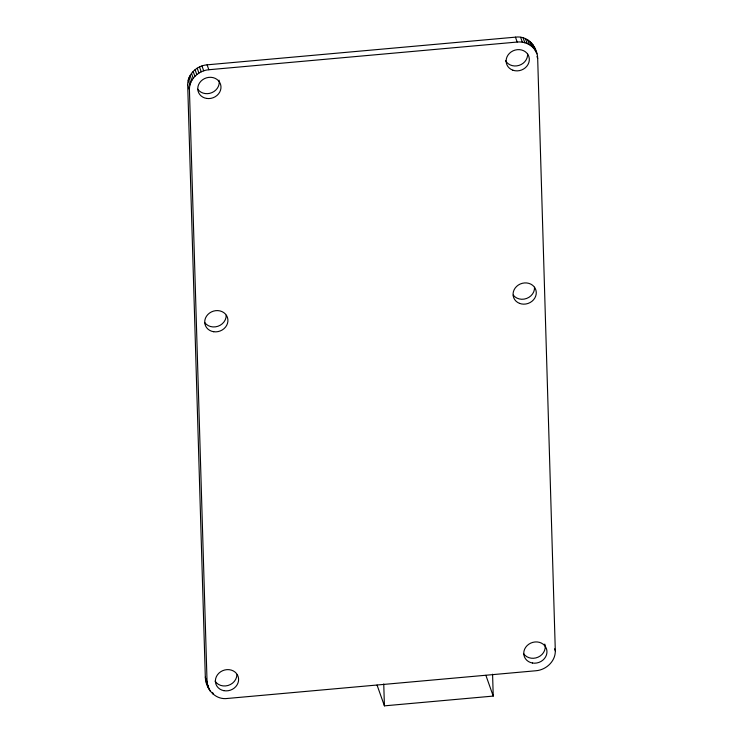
<?xml version="1.0" encoding="UTF-8"?>
<svg xmlns="http://www.w3.org/2000/svg" width="743" height="743" viewBox="0 0 743 743"><rect width="100%" height="100%" fill="white"/><g stroke="black" fill="none" stroke-linecap="round" stroke-linejoin="round"><path stroke-width="1.11" d="M187.691 84.832C187.431 74.263 196.941 65.625 207.102 64.836L515.447 37.15C527.883 35.367 537.356 46.79 537.681 58.456L555.309 650.766C555.569 661.335 546.059 669.972 535.898 670.753L227.553 698.448C215.117 700.231 205.644 688.807 205.319 677.142L187.691 84.832L189.428 89.727L207.056 682.037L207.873 686.69M189.428 89.727C189.159 79.157 198.669 70.52 208.839 69.74L517.184 42.045C525.357 41.181 534.236 45.732 536.855 53.802M377.054 685.083L384.41 705.85L493.231 696.08L492.581 674.207M206.145 681.786L208.263 686.003M534.217 46.725L535.954 51.629M533 44.701L534.737 49.595M536.985 56.496L537.681 58.456M531.486 42.853L533.223 47.747M529.713 41.218L531.449 46.112M527.706 39.816L529.443 44.719M525.496 38.692L527.233 43.586M523.128 37.847L524.864 42.75M520.629 37.308L522.366 42.202M515.447 37.15L517.184 42.045M554.612 648.806L555.309 650.766M485.876 675.313L493.231 696.08M207.102 64.836L208.839 69.74M201.957 65.923L203.693 70.817M199.505 66.907L201.242 71.811M197.201 68.17L198.929 73.074M195.065 69.693L196.802 74.588M193.152 71.439L194.889 76.334M191.49 73.381L193.217 78.275M190.097 75.489L191.824 80.393M189.001 77.727L190.737 82.631M188.23 80.058L189.967 84.953M212.591 692.42L213.287 694.38M205.319 677.142L207.056 682.037M208.959 687.962L210 690.897M207.046 683.969L208.783 688.863M535.127 48.908L535.619 51.694M383.75 683.978L384.41 705.85M226.197 315.218A11.749 10.495 -19.5 0 1 217.968 326.261A11.749 10.495 -19.5 0 1 204.734 322.573M527.558 53.607A11.749 10.495 -19.5 0 1 519.069 65.384A11.749 10.495 -19.5 0 1 505.5 60.573M534.523 287.244A11.749 10.495 -19.5 0 1 526.611 298.463A11.749 10.495 -19.5 0 1 513.246 295.11M544.814 644.097A11.749 10.495 -19.5 0 1 538.155 657.137A11.749 10.495 -19.5 0 1 523.611 653.691M236.887 674.802A11.749 10.495 -19.5 0 1 228.064 685.473A11.749 10.495 -19.5 0 1 215.108 681.136M219.018 80.17A11.749 10.495 -19.5 0 1 211.913 92.634A11.749 10.495 -19.5 0 1 197.749 89.234M213.696 331.731A11.749 10.495 -19.5 0 0 227.432 317.41A11.749 10.495 -19.5 0 0 207.845 314.521A11.749 10.495 -19.5 0 0 213.696 331.731M519.478 303.358A11.749 10.495 -19.5 0 0 536.26 292.138A11.749 10.495 -19.5 0 0 518.27 285.089A11.749 10.495 -19.5 0 0 519.478 303.358M223.792 690.656A11.749 10.495 -19.5 0 0 238.28 676.966A11.749 10.495 -19.5 0 0 218.953 673.121A11.749 10.495 -19.5 0 0 223.792 690.656M532.443 663.016A11.749 10.495 -19.5 0 0 546.551 649.001A11.749 10.495 -19.5 0 0 527.075 645.648A11.749 10.495 -19.5 0 0 532.443 663.016M206.675 98.438A11.749 10.495 -19.5 0 0 220.513 84.191A11.749 10.495 -19.5 0 0 200.944 81.182A11.749 10.495 -19.5 0 0 206.675 98.438M512.884 70.204A11.749 10.495 -19.5 0 0 529.285 58.502A11.749 10.495 -19.5 0 0 511.008 52.029A11.749 10.495 -19.5 0 0 512.884 70.204"/></g></svg>
